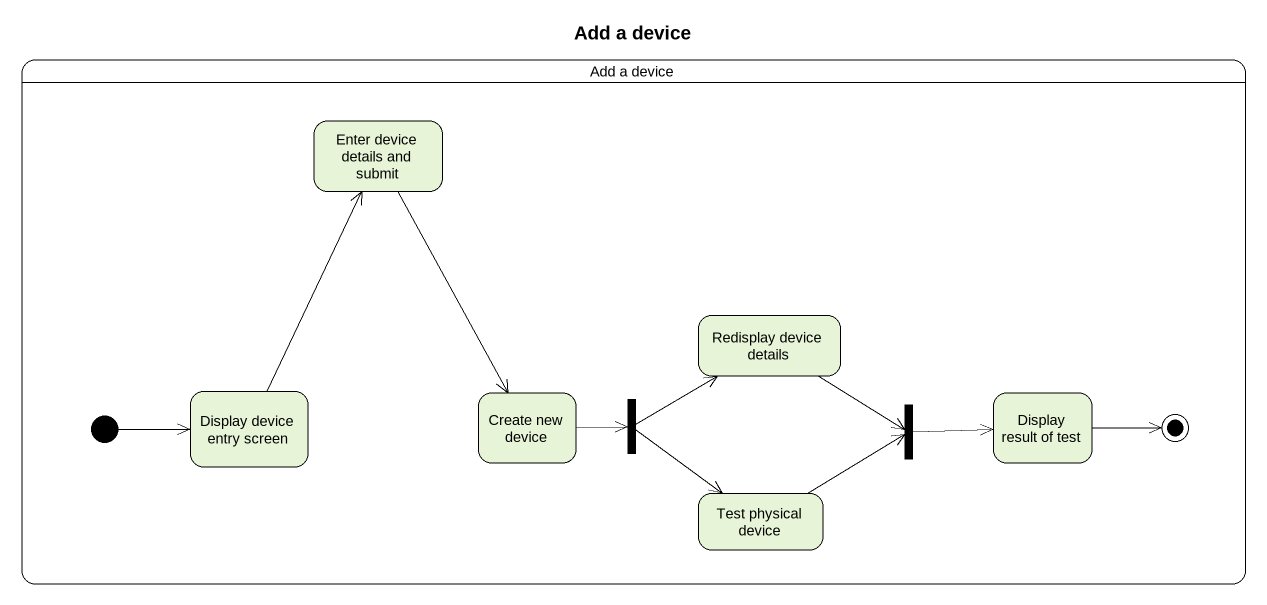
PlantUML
@startuml
title Add a device
hide empty description
state "Add a device" as Add_a_device {
  state "Enter device details and submit" as Enter_device_details_and
  state "Redisplay device details" as Redisplay_device_details
  state "Display device entry screen" as Display_device_entry_screen
  state "Create new device" as Create_new_device
  state "Display result of test" as Display_result_of_test
  state fork1 <<fork>>
  state fork2 <<join>>
  state "Test physical device" as Test_physical_device
  Display_result_of_test -right-> [*]
  [*] -right-> Display_device_entry_screen
}
Enter_device_details_and --> Create_new_device
Redisplay_device_details --> fork2
Display_device_entry_screen -up-> Enter_device_details_and
Create_new_device -right-> fork1
fork1 -right-> Redisplay_device_details
fork1 --> Test_physical_device
fork2 -right-> Display_result_of_test
Test_physical_device -up-> fork2
@enduml
